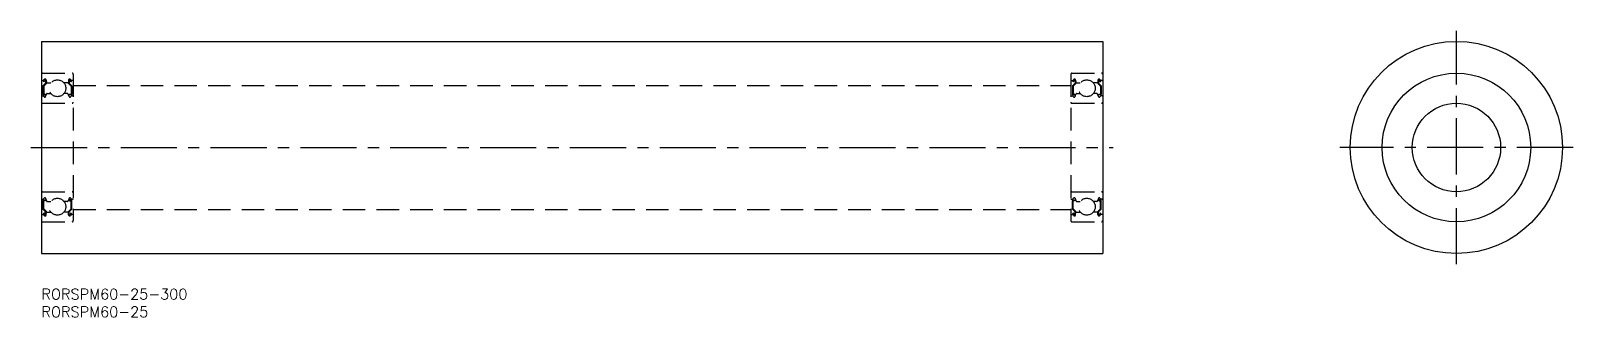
# Model space of a CAD drawing. Extents: x -3 to 433, y -8 to 73.
import ezdxf

# ---------------------------------------------------------------- set-up
doc = ezdxf.new("R2010")
doc.units = 0
doc.header["$LTSCALE"] = 0.5
doc.linetypes.add('CENTER', pattern=[50.8, 31.75, -6.35, 6.35, -6.35])
doc.linetypes.add('DASHED', pattern=[19.05, 12.7, -6.35])
for name, color, linetype in [('MSM_CENTER', 1, 'CENTER'), ('MSM_CONTINUOUS', 7, 'CONTINUOUS'), ('MSM_DASHED', 4, 'DASHED'), ('MSM_PART_NUMBER', 7, 'CONTINUOUS')]:
    doc.layers.add(name, color=color, linetype=linetype)
doc.styles.get("Standard").update_dxf_attribs({"font": 'txt.shx', "height": 3, "bigfont": 'bigfont.shx'})

# ---------------------------------------------------------------- blocks, each defined once
blk = doc.blocks.new('*U17')
at = {"layer": 'MSM_PART_NUMBER'}
blk.add_text('RORSPM60-25-300', height=3, dxfattribs=at).set_placement((0, -3))
blk = doc.blocks.new('*U18')
at = {"layer": 'MSM_PART_NUMBER'}
blk.add_text('RORSPM60-25', height=3, dxfattribs=at).set_placement((0, -8))

msp = doc.modelspace()

# ---------------------------------------------------------------- linework, layer by layer
at = {"layer": 'MSM_CENTER'}
for p, q in [((400, 7), (400, 73)), ((-3, 40), (303, 40)), ((433, 40), (367, 40))]:
    msp.add_line(p, q, dxfattribs=at)
at = {"layer": 'MSM_CONTINUOUS'}
for p, q in [((0, 70), (0, 10)), ((0, 70), (300, 70)), ((300, 70), (300, 10)), ((0, 10), (300, 10))]:
    msp.add_line(p, q, dxfattribs=at)
for radius in [30, 21, 12.5]:
    msp.add_circle((400, 40), radius, dxfattribs=at)
at = {"layer": 'MSM_DASHED'}
for p, q in [((0.1, 58.95), (0.56, 58.95)), ((0.3, 61), (8.7, 61)), ((1.18, 58.18), (0.43, 57.43)), ((0.43, 57.43), (0.43, 55.05)), ((0.56, 58.95), (0.81, 59.25)), ((0.74, 58.54), (0.58, 58.67)), ((1.38, 58.1), (0.63, 57.35)), ((0.63, 57.35), (0.63, 55.05)), ((0.71, 58.82), (0.96, 59.12)), ((0.87, 58.69), (0.71, 58.82)), ((0.74, 58.54), (0.87, 58.69)), ((1.14, 59.06), (1.18, 58.18)), ((1.34, 59.08), (1.4, 58.34)), ((1.38, 58.57), (1.38, 58.1)), ((1.5, 58.25), (2.65, 58.25)), ((7.5, 58.25), (6.35, 58.25)), ((7.66, 59.08), (7.6, 58.34)), ((7.62, 58.57), (7.62, 58.1)), ((7.62, 58.1), (8.37, 57.35)), ((7.86, 59.06), (7.82, 58.18)), ((7.82, 58.18), (8.57, 57.43)), ((8.29, 58.82), (8.04, 59.12)), ((8.13, 58.69), (8.29, 58.82)), ((8.26, 58.54), (8.13, 58.69)), ((8.44, 58.95), (8.19, 59.25)), ((8.26, 58.54), (8.42, 58.67)), ((8.37, 57.35), (8.37, 55.05)), ((8.9, 58.95), (8.44, 58.95)), ((8.57, 57.43), (8.57, 55.05)), ((9, 60.7), (9, 19.3)), ((9, 57.5), (291, 57.5)), ((291, 60.7), (291, 19.3)), ((291.1, 58.95), (291.56, 58.95)), ((291.3, 61), (299.7, 61)), ((292.18, 58.18), (291.43, 57.43)), ((291.43, 57.43), (291.43, 55.05)), ((291.56, 58.95), (291.81, 59.25)), ((291.74, 58.54), (291.58, 58.67)), ((292.38, 58.1), (291.63, 57.35)), ((291.63, 57.35), (291.63, 55.05)), ((291.71, 58.82), (291.96, 59.12)), ((291.87, 58.69), (291.71, 58.82)), ((291.74, 58.54), (291.87, 58.69)), ((292.14, 59.06), (292.18, 58.18)), ((292.34, 59.08), (292.4, 58.34)), ((292.38, 58.57), (292.38, 58.1)), ((292.5, 58.25), (293.65, 58.25)), ((298.5, 58.25), (297.35, 58.25)), ((298.66, 59.08), (298.6, 58.34)), ((298.62, 58.57), (298.62, 58.1)), ((298.62, 58.1), (299.37, 57.35)), ((298.86, 59.06), (298.82, 58.18)), ((298.82, 58.18), (299.57, 57.43)), ((299.29, 58.82), (299.04, 59.12)), ((299.13, 58.69), (299.29, 58.82)), ((299.26, 58.54), (299.13, 58.69)), ((299.44, 58.95), (299.19, 59.25)), ((299.26, 58.54), (299.42, 58.67)), ((299.37, 57.35), (299.37, 55.05)), ((299.9, 58.95), (299.44, 58.95)), ((299.57, 57.43), (299.57, 55.05)), ((0.2, 54.65), (0.5, 54.65)), ((0.3, 52.5), (8.7, 52.5)), ((0.5, 54.65), (0.78, 54.32)), ((1.08, 55.05), (0.63, 55.05)), ((0.63, 54.85), (1.08, 54.85)), ((0.93, 54.25), (0.99, 54.25)), ((1.08, 54.85), (1.08, 55.05)), ((1.18, 54.38), (1.45, 55.12)), ((1.64, 55.25), (2.65, 55.25)), ((7.36, 55.25), (6.35, 55.25)), ((7.82, 54.38), (7.55, 55.12)), ((7.92, 54.85), (7.92, 55.05)), ((7.92, 55.05), (8.37, 55.05)), ((8.37, 54.85), (7.92, 54.85)), ((8.07, 54.25), (8.01, 54.25)), ((8.5, 54.65), (8.22, 54.32)), ((8.8, 54.65), (8.5, 54.65)), ((291.2, 54.65), (291.5, 54.65)), ((291.3, 52.5), (299.7, 52.5)), ((291.5, 54.65), (291.78, 54.32)), ((292.08, 55.05), (291.63, 55.05)), ((291.63, 54.85), (292.08, 54.85)), ((291.93, 54.25), (291.99, 54.25)), ((292.08, 54.85), (292.08, 55.05)), ((292.18, 54.38), (292.45, 55.12)), ((292.64, 55.25), (293.65, 55.25)), ((298.36, 55.25), (297.35, 55.25)), ((298.82, 54.38), (298.55, 55.12)), ((298.92, 54.85), (298.92, 55.05)), ((298.92, 55.05), (299.37, 55.05)), ((299.37, 54.85), (298.92, 54.85)), ((299.07, 54.25), (299.01, 54.25)), ((299.5, 54.65), (299.22, 54.32)), ((299.8, 54.65), (299.5, 54.65)), ((0.3, 27.5), (8.7, 27.5)), ((291.3, 27.5), (299.7, 27.5)), ((0.2, 25.35), (0.5, 25.35)), ((0.43, 22.57), (0.43, 24.95)), ((1.18, 21.82), (0.43, 22.57)), ((0.5, 25.35), (0.78, 25.68)), ((0.63, 25.15), (1.08, 25.15)), ((0.63, 22.65), (0.63, 24.95)), ((1.08, 24.95), (0.63, 24.95)), ((1.38, 21.9), (0.63, 22.65)), ((0.93, 25.75), (0.99, 25.75)), ((1.08, 25.15), (1.08, 24.95)), ((1.14, 20.94), (1.18, 21.82)), ((1.18, 25.62), (1.45, 24.88)), ((1.38, 21.43), (1.38, 21.9)), ((1.64, 24.75), (2.65, 24.75)), ((1.89, 24.75), (1.89, 24.75)), ((2.14, 24.75), (2.14, 24.75)), ((7.36, 24.75), (6.35, 24.75)), ((7.82, 25.62), (7.55, 24.88)), ((7.62, 21.9), (8.37, 22.65)), ((7.62, 21.43), (7.62, 21.9)), ((7.82, 21.82), (8.57, 22.57)), ((7.86, 20.94), (7.82, 21.82)), ((7.92, 25.15), (7.92, 24.95)), ((8.37, 25.15), (7.92, 25.15)), ((7.92, 24.95), (8.37, 24.95)), ((8.07, 25.75), (8.01, 25.75)), ((8.5, 25.35), (8.22, 25.68)), ((8.37, 22.65), (8.37, 24.95)), ((8.8, 25.35), (8.5, 25.35)), ((8.57, 22.57), (8.57, 24.95)), ((9, 22.5), (291, 22.5)), ((291.2, 25.35), (291.5, 25.35)), ((291.43, 22.57), (291.43, 24.95)), ((292.18, 21.82), (291.43, 22.57)), ((291.5, 25.35), (291.78, 25.68)), ((291.63, 25.15), (292.08, 25.15)), ((291.63, 22.65), (291.63, 24.95)), ((292.08, 24.95), (291.63, 24.95)), ((292.38, 21.9), (291.63, 22.65)), ((291.93, 25.75), (291.99, 25.75)), ((292.08, 25.15), (292.08, 24.95)), ((292.14, 20.94), (292.18, 21.82)), ((292.18, 25.62), (292.45, 24.88)), ((292.38, 21.43), (292.38, 21.9)), ((292.64, 24.75), (293.65, 24.75)), ((292.89, 24.75), (292.89, 24.75)), ((293.14, 24.75), (293.14, 24.75)), ((298.36, 24.75), (297.35, 24.75)), ((298.82, 25.62), (298.55, 24.88)), ((298.62, 21.9), (299.37, 22.65)), ((298.62, 21.43), (298.62, 21.9)), ((298.82, 21.82), (299.57, 22.57)), ((298.86, 20.94), (298.82, 21.82)), ((298.92, 25.15), (298.92, 24.95)), ((299.37, 25.15), (298.92, 25.15)), ((298.92, 24.95), (299.37, 24.95)), ((299.07, 25.75), (299.01, 25.75)), ((299.5, 25.35), (299.22, 25.68)), ((299.37, 22.65), (299.37, 24.95)), ((299.8, 25.35), (299.5, 25.35)), ((299.57, 22.57), (299.57, 24.95)), ((0.1, 21.05), (0.56, 21.05)), ((0.3, 19), (8.7, 19)), ((0.56, 21.05), (0.81, 20.75)), ((0.74, 21.46), (0.58, 21.33)), ((0.87, 21.31), (0.71, 21.18)), ((0.71, 21.18), (0.96, 20.88)), ((0.74, 21.46), (0.87, 21.31)), ((1.34, 20.92), (1.4, 21.66)), ((1.5, 21.75), (2.65, 21.75)), ((7.5, 21.75), (6.35, 21.75)), ((7.66, 20.92), (7.6, 21.66)), ((8.29, 21.18), (8.04, 20.88)), ((8.26, 21.46), (8.13, 21.31)), ((8.13, 21.31), (8.29, 21.18)), ((8.44, 21.05), (8.19, 20.75)), ((8.26, 21.46), (8.42, 21.33)), ((8.9, 21.05), (8.44, 21.05)), ((291.1, 21.05), (291.56, 21.05)), ((291.3, 19), (299.7, 19)), ((291.56, 21.05), (291.81, 20.75)), ((291.74, 21.46), (291.58, 21.33)), ((291.87, 21.31), (291.71, 21.18)), ((291.71, 21.18), (291.96, 20.88)), ((291.74, 21.46), (291.87, 21.31)), ((292.34, 20.92), (292.4, 21.66)), ((292.5, 21.75), (293.65, 21.75)), ((298.5, 21.75), (297.35, 21.75)), ((298.66, 20.92), (298.6, 21.66)), ((299.29, 21.18), (299.04, 20.88)), ((299.26, 21.46), (299.13, 21.31)), ((299.13, 21.31), (299.29, 21.18)), ((299.44, 21.05), (299.19, 20.75)), ((299.26, 21.46), (299.42, 21.33)), ((299.9, 21.05), (299.44, 21.05))]:
    msp.add_line(p, q, dxfattribs=at)
for centre in [(4.5, 56.75), (295.5, 56.75), (4.5, 23.25), (295.5, 23.25)]:
    msp.add_circle(centre, 2.38, dxfattribs=at)
for centre, radius, start, end in [((0.3, 60.7), 0.3, 90, 180), ((0.1, 59.05), 0.1, 180, 270), ((0.71, 58.82), 0.2, 140, 230.0841), ((1.04, 59.05), 0.3, 4.9967, 140), ((1.04, 59.05), 0.1, 2.8198, 140.001), ((1.5, 58.35), 0.1, 184.9967, 270.0005), ((7.5, 58.35), 0.1, 269.9995, 355.0033), ((7.96, 59.05), 0.3, 40, 175.0033), ((7.96, 59.05), 0.1, 39.999, 177.1802), ((8.29, 58.82), 0.2, 309.9159, 40), ((8.7, 60.7), 0.3, 0, 90), ((8.9, 59.05), 0.1, 270, 0), ((291.3, 60.7), 0.3, 90, 180), ((291.1, 59.05), 0.1, 180, 270), ((291.71, 58.82), 0.2, 140, 230.0841), ((292.04, 59.05), 0.3, 4.9967, 140), ((292.04, 59.05), 0.1, 2.8198, 140.001), ((292.5, 58.35), 0.1, 184.9967, 270.0005), ((298.5, 58.35), 0.1, 269.9995, 355.0033), ((298.96, 59.05), 0.3, 40, 175.0033), ((298.96, 59.05), 0.1, 39.999, 177.1802), ((299.29, 58.82), 0.2, 309.9159, 40), ((299.7, 60.7), 0.3, 0, 90), ((299.9, 59.05), 0.1, 270, 0), ((0.2, 54.45), 0.2, 90, 180), ((0.3, 52.8), 0.3, 180, 270), ((0.63, 55.05), 0.2, 180, 270), ((0.93, 54.45), 0.2, 219.9919, 270), ((0.99, 54.45), 0.2, 270, 339.9919), ((1.64, 55.05), 0.2, 90, 159.9919), ((7.36, 55.05), 0.2, 20.0081, 90), ((8.01, 54.45), 0.2, 200.0081, 270), ((8.07, 54.45), 0.2, 270, 320.0081), ((8.37, 55.05), 0.2, 270, 0), ((8.7, 52.8), 0.3, 270, 0), ((8.8, 54.45), 0.2, 0, 90), ((291.2, 54.45), 0.2, 90, 180), ((291.3, 52.8), 0.3, 180, 270), ((291.63, 55.05), 0.2, 180, 270), ((291.93, 54.45), 0.2, 219.9919, 270), ((291.99, 54.45), 0.2, 270, 339.9919), ((292.64, 55.05), 0.2, 90, 159.9919), ((298.36, 55.05), 0.2, 20.0081, 90), ((299.01, 54.45), 0.2, 200.0081, 270), ((299.07, 54.45), 0.2, 270, 320.0081), ((299.37, 55.05), 0.2, 270, 0), ((299.7, 52.8), 0.3, 270, 0), ((299.8, 54.45), 0.2, 0, 90), ((0.3, 27.2), 0.3, 90, 180), ((8.7, 27.2), 0.3, 0, 90), ((291.3, 27.2), 0.3, 90, 180), ((299.7, 27.2), 0.3, 0, 90), ((0.2, 25.55), 0.2, 180, 270), ((0.63, 24.95), 0.2, 90, 180), ((0.93, 25.55), 0.2, 90, 140.0081), ((0.99, 25.55), 0.2, 20.0081, 90), ((1.64, 24.95), 0.2, 200.0081, 270), ((7.36, 24.95), 0.2, 270, 339.9919), ((8.01, 25.55), 0.2, 90, 159.9919), ((8.07, 25.55), 0.2, 39.9919, 90), ((8.37, 24.95), 0.2, 0, 90), ((8.8, 25.55), 0.2, 270, 0), ((291.2, 25.55), 0.2, 180, 270), ((291.63, 24.95), 0.2, 90, 180), ((291.93, 25.55), 0.2, 90, 140.0081), ((291.99, 25.55), 0.2, 20.0081, 90), ((292.64, 24.95), 0.2, 200.0081, 270), ((298.36, 24.95), 0.2, 270, 339.9919), ((299.01, 25.55), 0.2, 90, 159.9919), ((299.07, 25.55), 0.2, 39.9919, 90), ((299.37, 24.95), 0.2, 0, 90), ((299.8, 25.55), 0.2, 270, 0), ((0.1, 20.95), 0.1, 90, 180), ((0.3, 19.3), 0.3, 180, 270), ((0.71, 21.18), 0.2, 129.9159, 220), ((1.04, 20.95), 0.3, 220, 355.0033), ((1.04, 20.95), 0.1, 219.999, 357.1802), ((1.5, 21.65), 0.1, 89.9995, 175.0033), ((7.5, 21.65), 0.1, 4.9967, 90.0005), ((7.96, 20.95), 0.3, 184.9967, 320), ((7.96, 20.95), 0.1, 182.8198, 320.001), ((8.29, 21.18), 0.2, 320, 50.0841), ((8.7, 19.3), 0.3, 270, 0), ((8.9, 20.95), 0.1, 0, 90), ((291.1, 20.95), 0.1, 90, 180), ((291.3, 19.3), 0.3, 180, 270), ((291.71, 21.18), 0.2, 129.9159, 220), ((292.04, 20.95), 0.3, 220, 355.0033), ((292.04, 20.95), 0.1, 219.999, 357.1802), ((292.5, 21.65), 0.1, 89.9995, 175.0033), ((298.5, 21.65), 0.1, 4.9967, 90.0005), ((298.96, 20.95), 0.3, 184.9967, 320), ((298.96, 20.95), 0.1, 182.8198, 320.001), ((299.29, 21.18), 0.2, 320, 50.0841), ((299.7, 19.3), 0.3, 270, 0), ((299.9, 20.95), 0.1, 0, 90)]:
    msp.add_arc(centre, radius, start, end, dxfattribs=at)

# ---------------------------------------------------------------- block references
at = {"layer": 'MSM_CONTINUOUS'}
for name in ['*U17', '*U18']:
    msp.add_blockref(name, (0, 0), dxfattribs=at)

doc.saveas('drawing.dxf')
